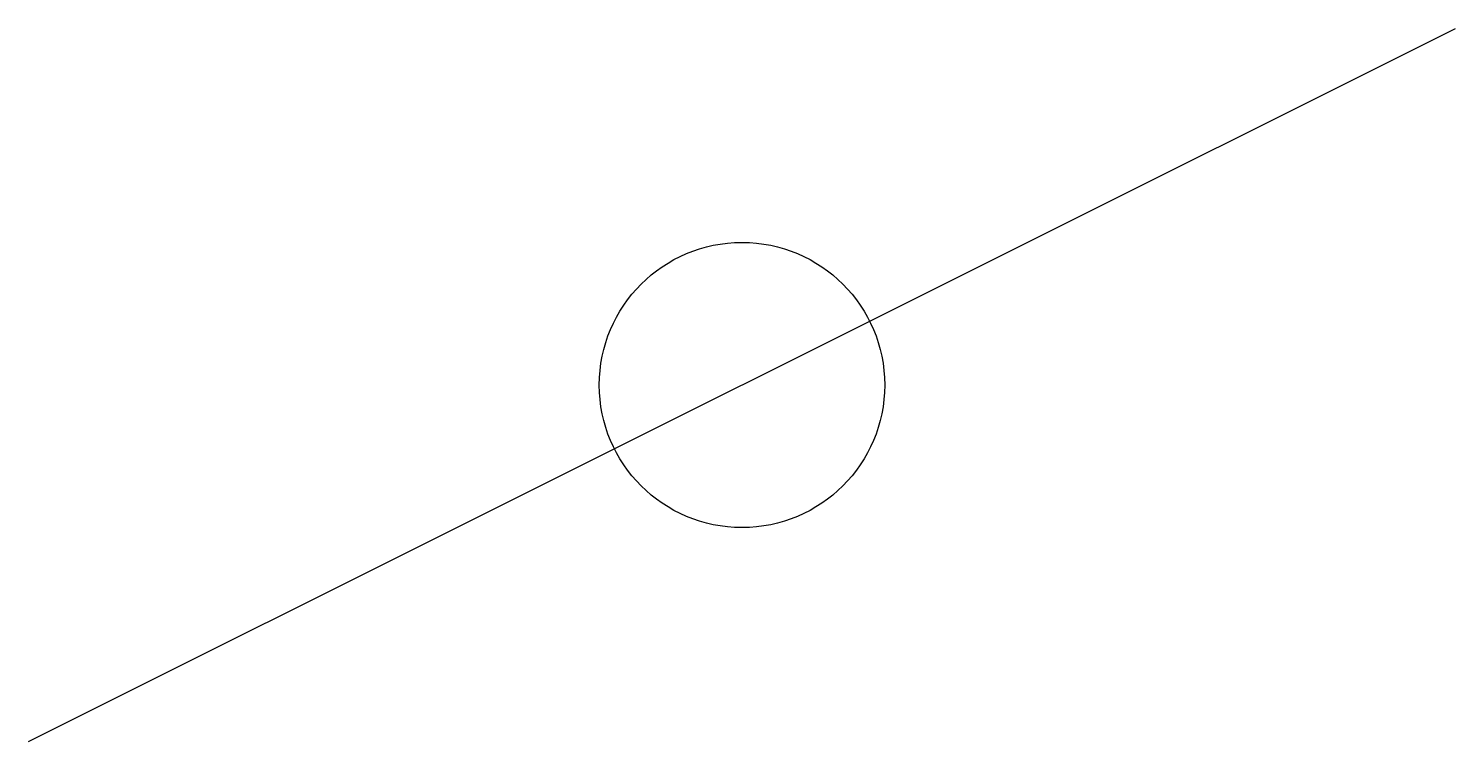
# Model space of a CAD drawing. Extents: x 0 to 100, y 0 to 50.
import ezdxf

# ---------------------------------------------------------------- set-up
doc = ezdxf.new("R2010")
doc.units = 0
doc.layers.get('0').update_dxf_attribs({"linetype": 'CONTINUOUS', "lineweight": 25})

msp = doc.modelspace()

# ---------------------------------------------------------------- linework, layer by layer
msp.add_line((0, 0), (100, 50))
msp.add_circle((50, 25), 10)

doc.saveas('drawing.dxf')
